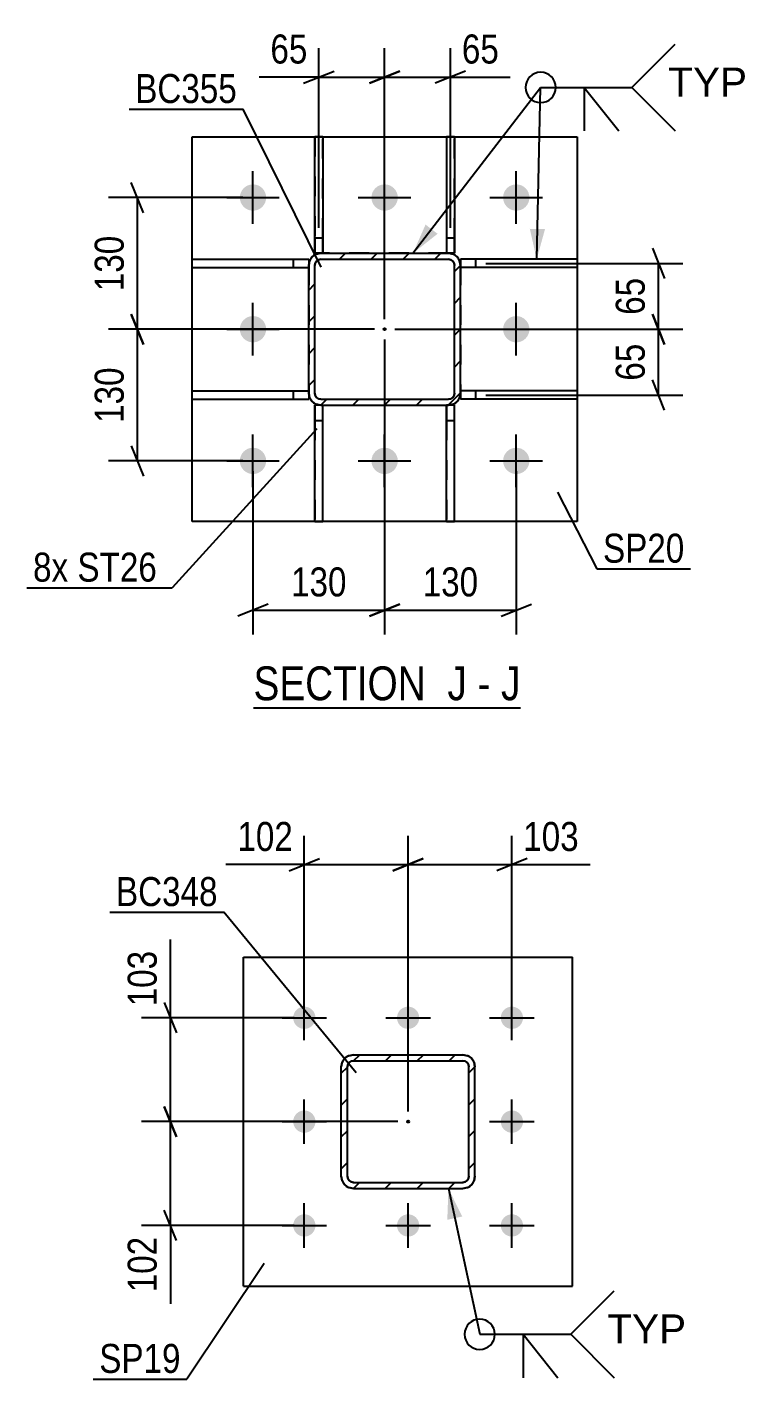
# Model space of a CAD drawing. Header units: millimetres. Extents: x -832 to 357, y -842 to -1.
# Drawn here: x -16.7 to 54.4, y -520.9 to -387.4 of the extents above; entities that cross this region are included whole.
import ezdxf

# ---------------------------------------------------------------- set-up
doc = ezdxf.new("R2010")
doc.units = ezdxf.units.MM
doc.linetypes.add('DXK_LINE_DOT2', pattern=[3.9198, 1.9599, -1.9599])
doc.linetypes.add('DXK_LINE_DOT3', pattern=[5.9187, 2.979, -0.9799, 0.9799, -0.9799])
doc.styles.add('Arial', font='ARIAL.TTF', dxfattribs={"height": 0.2})
doc.styles.add('Arial Narrow', font='ARIALN.TTF', dxfattribs={"height": 0.2})

# ---------------------------------------------------------------- blocks, each defined once
blk = doc.blocks.new('Unknown-570388851-21 - 4417')
at = {"color": 6, "linetype": 'Continuous'}
blk.add_line((5.64, -454.63), (32.01, -454.63), dxfattribs=at)
at = {"color": 0, "linetype": 'Continuous'}
for points in [[(23.75, -453.88), (23.75, -450.38), (5.64, -450.38), (5.64, -453.88)], [(26.72, -453.88), (26.72, -450.38), (24.8, -450.38), (24.8, -453.88)], [(29.04, -453.88), (29.04, -450.38), (27.77, -450.38), (27.77, -453.88)], [(32.01, -453.88), (32.01, -450.38), (30.09, -450.38), (30.09, -453.88)]]:
    blk.add_wipeout(points, dxfattribs=at)
at = {"color": 7, "linetype": 'Continuous', "style": 'Arial Narrow'}
for s, p in [('SECTION ', (5.64, -453.88)), ('J', (24.8, -453.88)), ('J', (30.09, -453.88)), ('-', (27.77, -453.88))]:
    blk.add_text(s, height=3.34, dxfattribs=at).set_placement(p)
blk = doc.blocks.new('Part-570388851-4550 - 4417')
at = {"color": 2, "linetype": 'Continuous'}
for p, q in [((-0.41, -436.25), (-0.41, -398.25)), ((-0.41, -398.25), (37.59, -398.25)), ((37.59, -398.25), (37.59, -436.25)), ((37.59, -436.25), (-0.41, -436.25))]:
    blk.add_line(p, q, dxfattribs=at)
blk = doc.blocks.new('Part-570388851-4480 - 4417')
at = {"color": 2, "linetype": 'Continuous'}
for p, q in [((37.59, -410.35), (26.09, -410.35)), ((26.09, -410.35), (26.09, -410.95)), ((37.59, -410.35), (37.59, -411.15)), ((37.59, -411.15), (26.09, -411.15))]:
    blk.add_line(p, q, dxfattribs=at)
at = {"color": 7, "linetype": 'DXK_LINE_DOT2'}
for p, q in [((26.09, -410.95), (26.09, -411.15)), ((27.59, -411.15), (27.59, -410.35))]:
    blk.add_line(p, q, dxfattribs=at)
blk = doc.blocks.new('Part-570388851-4537 - 4417')
at = {"linetype": 'Continuous'}
h = blk.add_hatch(dxfattribs=at)
h.set_pattern_fill('', scale=0.7, style=0, pattern_type=0)
h.set_pattern_definition([(45, (26.091, -410.9534), (-1.57154, 1.57154), [])])
h.paths.add_polyline_path([(26.09, -423.55), (26.09, -410.95), (26, -410.49), (25.74, -410.1), (25.35, -409.84), (24.89, -409.75), (12.29, -409.75), (11.83, -409.84), (11.44, -410.1), (11.18, -410.49), (11.09, -410.95), (11.09, -423.55), (11.18, -424.01), (11.44, -424.4), (11.83, -424.66), (12.29, -424.75), (24.89, -424.75), (25.35, -424.66), (25.74, -424.4), (26, -424.01)])
h.paths.add_polyline_path([(25.12, -424.11), (24.89, -424.15), (12.29, -424.15), (12.06, -424.11), (11.87, -423.98), (11.74, -423.78), (11.69, -423.55), (11.69, -410.95), (11.74, -410.72), (11.87, -410.53), (12.06, -410.4), (12.29, -410.35), (24.89, -410.35), (25.12, -410.4), (25.32, -410.53), (25.45, -410.72), (25.49, -410.95), (25.49, -423.55), (25.45, -423.78), (25.32, -423.98)])
blk.add_hatch(color=30, dxfattribs=at).paths.add_polyline_path([(18.59, -417.35, -1), (18.59, -417.15, -1)])
at = {"color": 7, "linetype": 'DXK_LINE_DOT2'}
for p, q in [((11.09, -410.95), (11.18, -410.49)), ((11.09, -410.95), (11.09, -423.55)), ((11.74, -410.72), (11.69, -410.95)), ((11.69, -423.55), (11.69, -410.95)), ((11.87, -410.53), (11.74, -410.72)), ((11.83, -409.84), (12.29, -409.75)), ((12.06, -410.4), (11.87, -410.53)), ((12.29, -410.35), (12.06, -410.4)), ((24.89, -409.75), (12.29, -409.75)), ((12.29, -410.35), (24.89, -410.35)), ((24.89, -409.75), (25.35, -409.84)), ((25.12, -410.4), (24.89, -410.35)), ((25.32, -410.53), (25.12, -410.4)), ((25.45, -410.72), (25.32, -410.53)), ((25.49, -410.95), (25.45, -410.72)), ((25.49, -423.55), (25.49, -410.95)), ((26, -410.49), (26.09, -410.95)), ((26.09, -410.95), (26.09, -423.55)), ((11.18, -424.01), (11.09, -423.55)), ((11.69, -423.55), (11.74, -423.78)), ((11.74, -423.78), (11.87, -423.98)), ((11.87, -423.98), (12.06, -424.11)), ((12.06, -424.11), (12.29, -424.15)), ((12.29, -424.15), (24.89, -424.15)), ((24.89, -424.15), (25.12, -424.11)), ((25.12, -424.11), (25.32, -423.98)), ((25.32, -423.98), (25.45, -423.78)), ((25.45, -423.78), (25.49, -423.55)), ((26.09, -423.55), (26, -424.01)), ((12.29, -424.75), (11.83, -424.66)), ((12.29, -424.75), (24.89, -424.75)), ((25.35, -424.66), (24.89, -424.75))]:
    blk.add_line(p, q, dxfattribs=at)
at = {"color": 2, "linetype": 'Continuous'}
for p, q in [((11.18, -410.49), (11.09, -410.95)), ((11.09, -410.95), (11.09, -410.95)), ((11.09, -423.55), (11.09, -410.95)), ((11.69, -410.95), (11.74, -410.72)), ((11.69, -410.95), (11.69, -410.95)), ((11.69, -423.55), (11.69, -410.95)), ((11.74, -410.72), (11.87, -410.53)), ((12.29, -409.75), (11.83, -409.84)), ((11.87, -410.53), (12.06, -410.4)), ((12.06, -410.4), (12.29, -410.35)), ((12.29, -409.75), (12.29, -409.75)), ((12.29, -409.75), (24.89, -409.75)), ((12.29, -410.35), (12.29, -410.35)), ((12.29, -410.35), (24.89, -410.35)), ((24.89, -409.75), (24.89, -409.75)), ((25.35, -409.84), (24.89, -409.75)), ((24.89, -410.35), (24.89, -410.35)), ((24.89, -410.35), (25.12, -410.4)), ((25.12, -410.4), (25.32, -410.53)), ((25.32, -410.53), (25.45, -410.72)), ((25.45, -410.72), (25.49, -410.95)), ((25.49, -410.95), (25.49, -410.95)), ((25.49, -423.55), (25.49, -410.95)), ((26.09, -410.95), (26, -410.49)), ((26.09, -410.95), (26.09, -410.95)), ((26.09, -423.55), (26.09, -410.95)), ((11.09, -423.55), (11.09, -423.55)), ((11.09, -423.55), (11.18, -424.01)), ((11.69, -423.55), (11.69, -423.55)), ((11.74, -423.78), (11.69, -423.55)), ((11.87, -423.98), (11.74, -423.78)), ((12.06, -424.11), (11.87, -423.98)), ((12.29, -424.15), (12.06, -424.11)), ((12.29, -424.15), (12.29, -424.15)), ((12.29, -424.15), (24.89, -424.15)), ((25.12, -424.11), (24.89, -424.15)), ((24.89, -424.15), (24.89, -424.15)), ((25.32, -423.98), (25.12, -424.11)), ((25.45, -423.78), (25.32, -423.98)), ((25.49, -423.55), (25.45, -423.78)), ((25.49, -423.55), (25.49, -423.55)), ((26, -424.01), (26.09, -423.55)), ((26.09, -423.55), (26.09, -423.55)), ((11.83, -424.66), (12.29, -424.75)), ((12.29, -424.75), (12.29, -424.75)), ((12.29, -424.75), (24.89, -424.75)), ((24.89, -424.75), (25.35, -424.66)), ((24.89, -424.75), (24.89, -424.75))]:
    blk.add_line(p, q, dxfattribs=at)
at = {"color": 7, "linetype": 'DXK_LINE_DOT3'}
blk.add_line((18.59, -417.25), (18.59, -417.25), dxfattribs=at)
at = {"color": 30, "linetype": 'DXK_LINE_DOT3'}
blk.add_line((18.59, -417.25), (18.59, -417.25), dxfattribs=at)
at = {"color": 30, "linetype": 'Continuous'}
blk.add_circle((18.59, -417.25), 0.1, dxfattribs=at)
at = {"color": 7, "linetype": 'DXK_LINE_DOT2'}
for centre, start, end in [((12.29, -410.95), 112.5, 157.5), ((24.89, -410.95), 22.5, 67.5), ((12.29, -423.55), 202.5, 247.5), ((24.89, -423.55), 292.5, 337.5)]:
    blk.add_arc(centre, 1.2, start, end, dxfattribs=at)
at = {"color": 2, "linetype": 'Continuous'}
for centre, start, end in [((12.29, -410.95), 112.5, 157.5), ((24.89, -410.95), 22.5, 67.5), ((12.29, -423.55), 202.5, 247.5), ((24.89, -423.55), 292.5, 337.5)]:
    blk.add_arc(centre, 1.2, start, end, dxfattribs=at)
blk = doc.blocks.new('Part-570388851-4481 - 4417')
at = {"color": 2, "linetype": 'Continuous'}
for p, q in [((-0.41, -411.15), (-0.41, -410.35)), ((-0.41, -410.35), (11.09, -410.35)), ((11.09, -410.35), (11.09, -410.95)), ((-0.41, -411.15), (11.09, -411.15))]:
    blk.add_line(p, q, dxfattribs=at)
at = {"color": 7, "linetype": 'DXK_LINE_DOT2'}
for p, q in [((9.59, -411.15), (9.59, -410.35)), ((11.09, -410.95), (11.09, -411.15))]:
    blk.add_line(p, q, dxfattribs=at)
blk = doc.blocks.new('Part-570388851-4605 - 4417')
at = {"color": 2, "linetype": 'Continuous'}
for p, q in [((-0.41, -424.15), (-0.41, -423.35)), ((-0.41, -423.35), (11.09, -423.35)), ((-0.41, -424.15), (11.09, -424.15)), ((11.09, -423.55), (11.09, -424.15))]:
    blk.add_line(p, q, dxfattribs=at)
at = {"color": 7, "linetype": 'DXK_LINE_DOT2'}
for p, q in [((9.59, -424.15), (9.59, -423.35)), ((11.09, -423.35), (11.09, -423.55))]:
    blk.add_line(p, q, dxfattribs=at)
blk = doc.blocks.new('Part-570388851-4644 - 4417')
at = {"color": 2, "linetype": 'Continuous'}
for p, q in [((11.69, -436.25), (11.69, -424.75)), ((12.29, -424.75), (11.69, -424.75)), ((12.49, -436.25), (12.49, -424.75)), ((11.69, -436.25), (12.49, -436.25))]:
    blk.add_line(p, q, dxfattribs=at)
at = {"color": 7, "linetype": 'DXK_LINE_DOT2'}
for p, q in [((11.69, -424.75), (11.69, -426.25)), ((12.49, -424.75), (12.29, -424.75)), ((12.49, -426.25), (12.49, -424.75)), ((11.69, -426.25), (11.69, -436.25)), ((11.69, -426.25), (12.49, -426.25)), ((12.49, -436.25), (12.49, -426.25))]:
    blk.add_line(p, q, dxfattribs=at)
blk = doc.blocks.new('Part-570388851-4615 - 4417')
at = {"color": 2, "linetype": 'Continuous'}
for p, q in [((37.59, -423.35), (26.09, -423.35)), ((26.09, -423.55), (26.09, -424.15)), ((37.59, -424.15), (26.09, -424.15)), ((37.59, -423.35), (37.59, -424.15))]:
    blk.add_line(p, q, dxfattribs=at)
at = {"color": 7, "linetype": 'DXK_LINE_DOT2'}
for p, q in [((26.09, -423.35), (26.09, -423.55)), ((27.59, -424.15), (27.59, -423.35))]:
    blk.add_line(p, q, dxfattribs=at)
blk = doc.blocks.new('Bolt-570388851-4634 - 4417')
at = {"linetype": 'Continuous'}
for points in [[(4.29, -404.25, -1), (6.89, -404.25, -1)], [(17.29, -404.25, -1), (19.89, -404.25, -1)], [(30.29, -404.25, -1), (32.89, -404.25, -1)], [(4.29, -417.25, -1), (6.89, -417.25, -1)], [(30.29, -417.25, -1), (32.89, -417.25, -1)], [(4.29, -430.25, -1), (6.89, -430.25, -1)], [(17.29, -430.25, -1), (19.89, -430.25, -1)], [(30.29, -430.25, -1), (32.89, -430.25, -1)]]:
    blk.add_hatch(color=1, dxfattribs=at).paths.add_polyline_path(points)
at = {"color": 1, "linetype": 'Continuous'}
for p, q in [((5.59, -406.85), (5.59, -401.65)), ((18.59, -406.85), (18.59, -401.65)), ((31.59, -406.85), (31.59, -401.65)), ((2.99, -404.25), (8.19, -404.25)), ((15.99, -404.25), (21.19, -404.25)), ((28.99, -404.25), (34.19, -404.25)), ((5.59, -419.85), (5.59, -414.65)), ((31.59, -419.85), (31.59, -414.65)), ((2.99, -417.25), (8.19, -417.25)), ((28.99, -417.25), (34.19, -417.25)), ((5.59, -432.85), (5.59, -427.65)), ((18.59, -432.85), (18.59, -427.65)), ((31.59, -432.85), (31.59, -427.65)), ((2.99, -430.25), (8.19, -430.25)), ((15.99, -430.25), (21.19, -430.25)), ((28.99, -430.25), (34.19, -430.25))]:
    blk.add_line(p, q, dxfattribs=at)
blk = doc.blocks.new('Part-570388851-4649 - 4417')
at = {"color": 2, "linetype": 'Continuous'}
for p, q in [((24.69, -436.25), (24.69, -424.75)), ((25.49, -424.75), (24.89, -424.75)), ((25.49, -436.25), (25.49, -424.75)), ((24.69, -436.25), (25.49, -436.25))]:
    blk.add_line(p, q, dxfattribs=at)
at = {"color": 7, "linetype": 'DXK_LINE_DOT2'}
for p, q in [((24.69, -424.75), (24.69, -426.25)), ((24.89, -424.75), (24.69, -424.75)), ((25.49, -426.25), (25.49, -424.75)), ((24.69, -426.25), (24.69, -436.25)), ((24.69, -426.25), (25.49, -426.25)), ((25.49, -436.25), (25.49, -426.25))]:
    blk.add_line(p, q, dxfattribs=at)
blk = doc.blocks.new('Part-570388851-4654 - 4417')
at = {"color": 2, "linetype": 'Continuous'}
for p, q in [((12.49, -398.25), (11.69, -398.25)), ((11.69, -409.75), (11.69, -398.25)), ((12.49, -398.25), (12.49, -409.75)), ((12.29, -409.75), (11.69, -409.75))]:
    blk.add_line(p, q, dxfattribs=at)
at = {"color": 7, "linetype": 'DXK_LINE_DOT2'}
for p, q in [((11.69, -398.25), (11.69, -408.25)), ((12.49, -408.25), (12.49, -398.25)), ((12.49, -408.25), (11.69, -408.25)), ((11.69, -408.25), (11.69, -409.75)), ((12.49, -409.75), (12.49, -408.25)), ((12.49, -409.75), (12.29, -409.75))]:
    blk.add_line(p, q, dxfattribs=at)
blk = doc.blocks.new('Part-570388851-4659 - 4417')
at = {"color": 2, "linetype": 'Continuous'}
for p, q in [((25.49, -398.25), (24.69, -398.25)), ((24.69, -398.25), (24.69, -409.75)), ((25.49, -398.25), (25.49, -409.75)), ((25.49, -409.75), (24.89, -409.75))]:
    blk.add_line(p, q, dxfattribs=at)
at = {"color": 7, "linetype": 'DXK_LINE_DOT2'}
for p, q in [((24.69, -398.25), (24.69, -408.25)), ((25.49, -408.25), (25.49, -398.25)), ((25.49, -408.25), (24.69, -408.25)), ((24.69, -408.25), (24.69, -409.75)), ((25.49, -409.75), (25.49, -408.25)), ((24.69, -409.75), (24.89, -409.75))]:
    blk.add_line(p, q, dxfattribs=at)
blk = doc.blocks.new('Part-570388851-4049 - 3909')
at = {"color": 2, "linetype": 'Continuous'}
for p, q in [((4.66, -511.73), (4.66, -479.23)), ((4.66, -479.23), (37.16, -479.23)), ((37.16, -511.73), (37.16, -479.23)), ((4.66, -511.73), (37.16, -511.73))]:
    blk.add_line(p, q, dxfattribs=at)
blk = doc.blocks.new('Part-570388851-4067 - 3909')
at = {"linetype": 'Continuous'}
h = blk.add_hatch(dxfattribs=at)
h.set_pattern_fill('', scale=0.7, style=0, pattern_type=0)
h.set_pattern_definition([(45, (27.5068, -490.0753), (-1.57154, 1.57154), [])])
h.paths.add_polyline_path([(27.51, -500.88), (27.51, -490.08), (27.42, -489.62), (27.16, -489.23), (26.77, -488.97), (26.31, -488.88), (15.51, -488.88), (15.05, -488.97), (14.66, -489.23), (14.4, -489.62), (14.31, -490.08), (14.31, -500.88), (14.4, -501.33), (14.66, -501.72), (15.05, -501.98), (15.51, -502.08), (26.31, -502.08), (26.77, -501.98), (27.16, -501.72), (27.42, -501.33)])
h.paths.add_polyline_path([(26.54, -501.43), (26.31, -501.48), (15.51, -501.48), (15.28, -501.43), (15.08, -501.3), (14.95, -501.1), (14.91, -500.88), (14.91, -490.08), (14.95, -489.85), (15.08, -489.65), (15.28, -489.52), (15.51, -489.48), (26.31, -489.48), (26.54, -489.52), (26.73, -489.65), (26.86, -489.85), (26.91, -490.08), (26.91, -500.88), (26.86, -501.1), (26.73, -501.3)])
blk.add_hatch(color=30, dxfattribs=at).paths.add_polyline_path([(20.91, -495.58, -1), (20.91, -495.38, -1)])
at = {"color": 7, "linetype": 'DXK_LINE_DOT2'}
for p, q in [((14.31, -490.08), (14.4, -489.62)), ((15.08, -489.65), (14.95, -489.85)), ((15.05, -488.97), (15.51, -488.88)), ((15.28, -489.52), (15.08, -489.65)), ((15.51, -489.48), (15.28, -489.52)), ((15.51, -488.88), (26.31, -488.88)), ((15.51, -489.48), (26.31, -489.48)), ((26.31, -488.88), (26.77, -488.97)), ((26.54, -489.52), (26.31, -489.48)), ((26.73, -489.65), (26.54, -489.52)), ((26.86, -489.85), (26.73, -489.65)), ((27.42, -489.62), (27.51, -490.08)), ((14.31, -500.88), (14.31, -490.08)), ((14.95, -489.85), (14.91, -490.08)), ((14.91, -500.88), (14.91, -490.08)), ((26.91, -490.08), (26.86, -489.85)), ((26.91, -500.88), (26.91, -490.08)), ((27.51, -500.88), (27.51, -490.08)), ((14.4, -501.33), (14.31, -500.88)), ((14.91, -500.88), (14.95, -501.1)), ((14.95, -501.1), (15.08, -501.3)), ((15.08, -501.3), (15.28, -501.43)), ((15.28, -501.43), (15.51, -501.48)), ((15.51, -501.48), (26.31, -501.48)), ((26.31, -501.48), (26.54, -501.43)), ((26.54, -501.43), (26.73, -501.3)), ((26.73, -501.3), (26.86, -501.1)), ((26.86, -501.1), (26.91, -500.88)), ((27.51, -500.88), (27.42, -501.33)), ((15.51, -502.08), (15.05, -501.98)), ((15.51, -502.08), (26.31, -502.08)), ((26.77, -501.98), (26.31, -502.08))]:
    blk.add_line(p, q, dxfattribs=at)
at = {"color": 2, "linetype": 'Continuous'}
for p, q in [((14.4, -489.62), (14.31, -490.08)), ((14.95, -489.85), (15.08, -489.65)), ((15.51, -488.88), (15.05, -488.97)), ((15.08, -489.65), (15.28, -489.52)), ((15.28, -489.52), (15.51, -489.48)), ((15.51, -488.88), (15.51, -488.88)), ((15.51, -488.88), (26.31, -488.88)), ((15.51, -489.48), (15.51, -489.48)), ((15.51, -489.48), (26.31, -489.48)), ((26.31, -488.88), (26.31, -488.88)), ((26.77, -488.97), (26.31, -488.88)), ((26.31, -489.48), (26.31, -489.48)), ((26.31, -489.48), (26.54, -489.52)), ((26.54, -489.52), (26.73, -489.65)), ((26.73, -489.65), (26.86, -489.85)), ((27.51, -490.08), (27.42, -489.62)), ((14.31, -490.08), (14.31, -490.08)), ((14.31, -500.88), (14.31, -490.08)), ((14.91, -490.08), (14.95, -489.85)), ((14.91, -490.08), (14.91, -490.08)), ((14.91, -500.88), (14.91, -490.08)), ((26.86, -489.85), (26.91, -490.08)), ((26.91, -490.08), (26.91, -490.08)), ((26.91, -500.88), (26.91, -490.08)), ((27.51, -490.08), (27.51, -490.08)), ((27.51, -500.88), (27.51, -490.08)), ((14.31, -500.88), (14.31, -500.88)), ((14.31, -500.88), (14.4, -501.33)), ((14.91, -500.88), (14.91, -500.88)), ((14.95, -501.1), (14.91, -500.88)), ((15.08, -501.3), (14.95, -501.1)), ((15.28, -501.43), (15.08, -501.3)), ((15.51, -501.48), (15.28, -501.43)), ((15.51, -501.48), (15.51, -501.48)), ((15.51, -501.48), (26.31, -501.48)), ((26.54, -501.43), (26.31, -501.48)), ((26.31, -501.48), (26.31, -501.48)), ((26.73, -501.3), (26.54, -501.43)), ((26.86, -501.1), (26.73, -501.3)), ((26.91, -500.88), (26.86, -501.1)), ((26.91, -500.88), (26.91, -500.88)), ((27.42, -501.33), (27.51, -500.88)), ((27.51, -500.88), (27.51, -500.88)), ((15.05, -501.98), (15.51, -502.08)), ((15.51, -502.08), (15.51, -502.08)), ((15.51, -502.08), (26.31, -502.08)), ((26.31, -502.08), (26.77, -501.98)), ((26.31, -502.08), (26.31, -502.08))]:
    blk.add_line(p, q, dxfattribs=at)
at = {"color": 30, "linetype": 'DXK_LINE_DOT3'}
blk.add_line((20.91, -495.48), (20.91, -495.48), dxfattribs=at)
at = {"color": 30, "linetype": 'Continuous'}
blk.add_circle((20.91, -495.48), 0.1, dxfattribs=at)
at = {"color": 7, "linetype": 'DXK_LINE_DOT2'}
for centre, start, end in [((15.51, -490.08), 112.5, 157.5), ((26.31, -490.08), 22.5, 67.5), ((15.51, -500.88), 202.5, 247.5), ((26.31, -500.88), 292.5, 337.5)]:
    blk.add_arc(centre, 1.2, start, end, dxfattribs=at)
at = {"color": 2, "linetype": 'Continuous'}
for centre, start, end in [((15.51, -490.08), 112.5, 157.5), ((26.31, -490.08), 22.5, 67.5), ((15.51, -500.88), 202.5, 247.5), ((26.31, -500.88), 292.5, 337.5)]:
    blk.add_arc(centre, 1.2, start, end, dxfattribs=at)
blk = doc.blocks.new('Bolt-570388851-4153 - 3909')
at = {"linetype": 'Continuous'}
for points in [[(9.56, -485.23, -1), (11.76, -485.23, -1)], [(19.81, -485.23, -1), (22.01, -485.23, -1)], [(30.06, -485.23, -1), (32.26, -485.23, -1)], [(9.56, -495.48, -1), (11.76, -495.48, -1)], [(30.06, -495.48, -1), (32.26, -495.48, -1)], [(9.56, -505.73, -1), (11.76, -505.73, -1)], [(19.81, -505.73, -1), (22.01, -505.73, -1)], [(30.06, -505.73, -1), (32.26, -505.73, -1)]]:
    blk.add_hatch(color=1, dxfattribs=at).paths.add_polyline_path(points)
at = {"color": 1, "linetype": 'Continuous'}
for p, q in [((10.66, -487.43), (10.66, -483.03)), ((20.91, -487.43), (20.91, -483.03)), ((31.16, -487.43), (31.16, -483.03)), ((8.46, -485.23), (12.86, -485.23)), ((18.71, -485.23), (23.11, -485.23)), ((28.96, -485.23), (33.36, -485.23)), ((10.66, -497.68), (10.66, -493.28)), ((31.16, -497.68), (31.16, -493.28)), ((8.46, -495.48), (12.86, -495.48)), ((28.96, -495.48), (33.36, -495.48)), ((10.66, -507.93), (10.66, -503.53)), ((20.91, -507.93), (20.91, -503.53)), ((31.16, -507.93), (31.16, -503.53)), ((8.46, -505.73), (12.86, -505.73)), ((18.71, -505.73), (23.11, -505.73)), ((28.96, -505.73), (33.36, -505.73))]:
    blk.add_line(p, q, dxfattribs=at)
blk = doc.blocks.new('StraightDimension-570388851-4859 - 4417')
at = {"color": 7, "linetype": 'Continuous'}
for p, q in [((-5.23, -418.75), (-6.43, -415.75)), ((17.59, -417.25), (-8.68, -417.25)), ((-5.83, -430.25), (-5.83, -417.25)), ((-6.43, -428.75), (-5.23, -431.75)), ((4.59, -430.25), (-8.68, -430.25))]:
    blk.add_line(p, q, dxfattribs=at)
at = {"color": 0}
blk.add_wipeout([(-6.58, -420.41), (-10.78, -420.41), (-10.78, -427.1), (-6.58, -427.1)], dxfattribs=at)
at = {"color": 3, "style": 'Arial Narrow'}
blk.add_text('130', height=2.863, rotation=90.0002, dxfattribs=at).set_placement((-7.18, -426.5))
blk = doc.blocks.new('StraightDimension-570388851-4813 - 4417')
at = {"color": 7, "linetype": 'Continuous'}
for p, q in [((18.59, -418.25), (18.59, -447.38)), ((31.59, -431.25), (31.59, -447.38)), ((20.09, -444.38), (17.09, -445.58)), ((30.09, -445.58), (33.09, -444.38)), ((18.59, -444.98), (31.59, -444.98))]:
    blk.add_line(p, q, dxfattribs=at)
at = {"color": 0}
blk.add_wipeout([(28.43, -444.23), (28.43, -440.03), (21.75, -440.03), (21.75, -444.23)], dxfattribs=at)
at = {"color": 3, "style": 'Arial Narrow'}
blk.add_text('130', height=2.863, dxfattribs=at).set_placement((22.35, -443.63))
blk = doc.blocks.new('StraightDimension-570388851-4796 - 4417')
at = {"color": 7, "linetype": 'Continuous'}
for p, q in [((18.59, -418.25), (18.59, -447.38)), ((5.59, -431.25), (5.59, -447.38)), ((7.09, -444.38), (4.09, -445.58)), ((17.09, -445.58), (20.09, -444.38)), ((5.59, -444.98), (18.59, -444.98))]:
    blk.add_line(p, q, dxfattribs=at)
at = {"color": 0}
blk.add_wipeout([(15.43, -444.23), (15.43, -440.03), (8.75, -440.03), (8.75, -444.23)], dxfattribs=at)
at = {"color": 3, "style": 'Arial Narrow'}
blk.add_text('130', height=2.863, dxfattribs=at).set_placement((9.35, -443.63))
blk = doc.blocks.new('StraightDimension-570388851-4831 - 4417')
at = {"color": 7, "linetype": 'Continuous'}
for p, q in [((12.09, -407.25), (12.09, -389.52)), ((18.59, -416.25), (18.59, -389.52)), ((12.09, -392.37), (6.19, -392.37)), ((12.09, -392.37), (6.19, -392.37)), ((10.59, -392.97), (13.59, -391.77)), ((12.09, -392.37), (18.59, -392.37)), ((20.09, -391.77), (17.09, -392.97))]:
    blk.add_line(p, q, dxfattribs=at)
at = {"color": 0}
blk.add_wipeout([(11.57, -391.62), (11.57, -387.42), (6.71, -387.42), (6.71, -391.62)], dxfattribs=at)
at = {"color": 3, "style": 'Arial Narrow'}
blk.add_text('65', height=2.863, dxfattribs=at).set_placement((7.31, -391.02))
blk = doc.blocks.new('StraightDimension-570388851-4845 - 4417')
at = {"color": 7, "linetype": 'Continuous'}
for p, q in [((18.59, -416.25), (18.59, -389.52)), ((25.09, -407.25), (25.09, -389.52)), ((17.09, -392.97), (20.09, -391.77)), ((18.59, -392.37), (25.09, -392.37)), ((26.59, -391.77), (23.59, -392.97)), ((25.09, -392.37), (31, -392.37)), ((25.09, -392.37), (31, -392.37))]:
    blk.add_line(p, q, dxfattribs=at)
at = {"color": 0}
blk.add_wipeout([(30.47, -391.62), (30.47, -387.42), (25.62, -387.42), (25.62, -391.62)], dxfattribs=at)
at = {"color": 3, "style": 'Arial Narrow'}
blk.add_text('65', height=2.863, dxfattribs=at).set_placement((26.22, -391.02))
blk = doc.blocks.new('StraightDimension-570388851-4876 - 4417')
at = {"color": 7, "linetype": 'Continuous'}
for p, q in [((-5.23, -405.75), (-6.43, -402.75)), ((4.59, -404.25), (-8.68, -404.25)), ((-5.83, -417.25), (-5.83, -404.25)), ((-6.43, -415.75), (-5.23, -418.75)), ((17.59, -417.25), (-8.68, -417.25))]:
    blk.add_line(p, q, dxfattribs=at)
at = {"color": 0}
blk.add_wipeout([(-6.58, -407.41), (-10.78, -407.41), (-10.78, -414.1), (-6.58, -414.1)], dxfattribs=at)
at = {"color": 3, "style": 'Arial Narrow'}
blk.add_text('130', height=2.863, rotation=90.0002, dxfattribs=at).set_placement((-7.18, -413.5))
blk = doc.blocks.new('StraightDimension-570388851-4894 - 4417')
at = {"color": 7, "linetype": 'Continuous'}
for p, q in [((45.03, -415.75), (46.23, -418.75)), ((19.59, -417.25), (48.03, -417.25)), ((45.63, -423.75), (45.63, -417.25)), ((46.23, -425.25), (45.03, -422.25)), ((28.59, -423.75), (48.03, -423.75))]:
    blk.add_line(p, q, dxfattribs=at)
at = {"color": 0}
blk.add_wipeout([(44.88, -418.08), (40.68, -418.08), (40.68, -422.93), (44.88, -422.93)], dxfattribs=at)
at = {"color": 3, "style": 'Arial Narrow'}
blk.add_text('65', height=2.863, rotation=90.0002, dxfattribs=at).set_placement((44.28, -422.33))
blk = doc.blocks.new('StraightDimension-570388851-4910 - 4417')
at = {"color": 7, "linetype": 'Continuous'}
for p, q in [((45.03, -409.25), (46.23, -412.25)), ((28.59, -410.75), (48.03, -410.75)), ((45.63, -417.25), (45.63, -410.75)), ((46.23, -418.75), (45.03, -415.75)), ((19.59, -417.25), (48.03, -417.25))]:
    blk.add_line(p, q, dxfattribs=at)
at = {"color": 0}
blk.add_wipeout([(44.88, -411.58), (40.68, -411.58), (40.68, -416.43), (44.88, -416.43)], dxfattribs=at)
at = {"color": 3, "style": 'Arial Narrow'}
blk.add_text('65', height=2.863, rotation=90.0002, dxfattribs=at).set_placement((44.28, -415.83))
blk = doc.blocks.new('StraightDimension-570388851-4282 - 3909')
at = {"color": 7, "linetype": 'Continuous'}
for p, q in [((10.66, -484.23), (10.66, -467.26)), ((20.91, -494.48), (20.91, -467.26)), ((9.16, -470.71), (12.16, -469.51)), ((22.41, -469.51), (19.41, -470.71)), ((10.66, -470.11), (2.92, -470.11)), ((10.66, -470.11), (2.92, -470.11)), ((10.66, -470.11), (20.91, -470.11))]:
    blk.add_line(p, q, dxfattribs=at)
at = {"color": 0}
blk.add_wipeout([(10.13, -469.36), (10.13, -465.16), (3.45, -465.16), (3.45, -469.36)], dxfattribs=at)
at = {"color": 3, "style": 'Arial Narrow'}
blk.add_text('102', height=2.863, dxfattribs=at).set_placement((4.05, -468.76))
blk = doc.blocks.new('StraightDimension-570388851-4290 - 3909')
at = {"color": 7, "linetype": 'Continuous'}
for p, q in [((20.91, -494.48), (20.91, -467.26)), ((31.16, -484.23), (31.16, -467.26)), ((19.41, -470.71), (22.41, -469.51)), ((32.66, -469.51), (29.66, -470.71)), ((20.91, -470.11), (31.16, -470.11)), ((31.16, -470.11), (38.89, -470.11)), ((31.16, -470.11), (38.89, -470.11))]:
    blk.add_line(p, q, dxfattribs=at)
at = {"color": 0}
blk.add_wipeout([(38.37, -469.36), (38.37, -465.16), (31.68, -465.16), (31.68, -469.36)], dxfattribs=at)
at = {"color": 3, "style": 'Arial Narrow'}
blk.add_text('103', height=2.863, dxfattribs=at).set_placement((32.28, -468.76))
blk = doc.blocks.new('StraightDimension-570388851-4299 - 3909')
at = {"color": 7, "linetype": 'Continuous'}
for p, q in [((-2.57, -485.23), (-2.57, -477.49)), ((-2.57, -485.23), (-2.57, -477.49)), ((-3.17, -483.73), (-1.97, -486.73)), ((9.66, -485.23), (-5.42, -485.23)), ((-2.57, -495.48), (-2.57, -485.23)), ((-1.97, -496.98), (-3.17, -493.98)), ((19.91, -495.48), (-5.42, -495.48))]:
    blk.add_line(p, q, dxfattribs=at)
at = {"color": 0}
blk.add_wipeout([(-3.32, -478.02), (-7.52, -478.02), (-7.52, -484.7), (-3.32, -484.7)], dxfattribs=at)
at = {"color": 3, "style": 'Arial Narrow'}
blk.add_text('103', height=2.863, rotation=90.0002, dxfattribs=at).set_placement((-3.92, -484.1))
blk = doc.blocks.new('StraightDimension-570388851-4307 - 3909')
at = {"color": 7, "linetype": 'Continuous'}
for p, q in [((-3.17, -493.98), (-1.97, -496.98)), ((19.91, -495.48), (-5.42, -495.48)), ((-2.57, -505.73), (-2.57, -495.48)), ((-1.97, -507.23), (-3.17, -504.23)), ((9.66, -505.73), (-5.42, -505.73)), ((-2.57, -505.73), (-2.57, -513.46)), ((-2.57, -505.73), (-2.57, -513.46))]:
    blk.add_line(p, q, dxfattribs=at)
at = {"color": 0}
blk.add_wipeout([(-3.32, -506.25), (-7.52, -506.25), (-7.52, -512.93), (-3.32, -512.93)], dxfattribs=at)
at = {"color": 3, "style": 'Arial Narrow'}
blk.add_text('102', height=2.863, rotation=90.0002, dxfattribs=at).set_placement((-3.92, -512.33))
blk = doc.blocks.new('Mark-570388851-4533 - 4417')
at = {"color": 0}
blk.add_wipeout([(4.01, -394.92), (4.01, -391.92), (-6.04, -391.92), (-6.04, -394.92)], dxfattribs=at)
blk.add_wipeout([(4.01, -394.92), (4.01, -391.92), (-6.04, -391.92), (-6.04, -394.92)], dxfattribs=at)
at = {"color": 30, "linetype": 'Continuous'}
for p in [(-6.64, -395.52), (12.32, -411.14)]:
    blk.add_line(p, (4.61, -395.52), dxfattribs=at)
at = {"color": 3, "style": 'Arial Narrow'}
blk.add_text('BC355', height=2.863, dxfattribs=at).set_placement((-6.04, -394.92))
blk = doc.blocks.new('Mark-570388851-4546 - 4417')
at = {"color": 0}
blk.add_wipeout([(48.19, -440.3), (48.19, -437.3), (40.16, -437.3), (40.16, -440.3)], dxfattribs=at)
blk.add_wipeout([(48.19, -440.3), (48.19, -437.3), (40.16, -437.3), (40.16, -440.3)], dxfattribs=at)
at = {"color": 30, "linetype": 'Continuous'}
for p, q in [((35.66, -433.34), (39.56, -440.9)), ((39.56, -440.9), (48.79, -440.9))]:
    blk.add_line(p, q, dxfattribs=at)
at = {"color": 3, "style": 'Arial Narrow'}
blk.add_text('SP20', height=2.863, dxfattribs=at).set_placement((40.16, -440.3))
blk = doc.blocks.new('WeldMark-570388851-4925 - 4417')
at = {"linetype": 'Continuous'}
for points in [[(23.82, -407.83), (21.39, -409.75), (22.63, -406.92)], [(34.43, -407.37), (33.61, -410.35), (32.93, -407.34)]]:
    blk.add_hatch(color=30, dxfattribs=at).paths.add_polyline_path(points)
at = {"color": 30, "linetype": 'Continuous'}
for p, q in [((21.39, -409.75), (34, -393.38)), ((33.61, -410.35), (34, -393.38)), ((34, -393.38), (43, -393.38))]:
    blk.add_line(p, q, dxfattribs=at)
at = {"color": 3, "linetype": 'Continuous'}
for q in [(41.71, -397.67), (38.29, -397.67)]:
    blk.add_line((38.29, -393.38), q, dxfattribs=at)
for start, end in [(90, 270), (270, 90)]:
    blk.add_arc((34, -393.38), 1.5, start, end, dxfattribs=at)
at = {"color": 0, "linetype": 'Continuous'}
blk.add_wipeout([(54.38, -394.28), (54.38, -391.28), (46.6, -391.28), (46.6, -394.28)], dxfattribs=at)
blk.add_wipeout([(54.38, -394.28), (54.38, -391.28), (46.6, -391.28), (46.6, -394.28)], dxfattribs=at)
at = {"color": 3, "linetype": 'Continuous'}
for q in [(47.29, -389.1), (47.29, -397.67)]:
    blk.add_line((43, -393.38), q, dxfattribs=at)
at = {"color": 3, "linetype": 'Continuous', "style": 'Arial'}
blk.add_text('TYP', height=2.865, dxfattribs=at).set_placement((46.6, -394.28))
blk = doc.blocks.new('MarkSet-570388851-25341 - 4417')
at = {"color": 30, "linetype": 'Continuous'}
blk.add_line((11.88, -427.08), (-2.4, -442.77), dxfattribs=at)
at = {"color": 0}
for points in [[(-12.65, -442.17), (-12.65, -439.17), (-16.13, -439.17), (-16.13, -442.17)], [(-3.9, -442.17), (-3.9, -439.17), (-11.75, -439.17), (-11.75, -442.17)]]:
    blk.add_wipeout(points, dxfattribs=at)
for points in [[(-12.65, -442.17), (-12.65, -439.17), (-16.13, -439.17), (-16.13, -442.17)], [(-3.9, -442.17), (-3.9, -439.17), (-11.75, -439.17), (-11.75, -442.17)]]:
    blk.add_wipeout(points, dxfattribs=at)
at = {"color": 30, "linetype": 'Continuous'}
blk.add_line((-16.73, -442.77), (-2.4, -442.77), dxfattribs=at)
at = {"color": 3, "style": 'Arial Narrow'}
for s, p in [('8x', (-16.13, -442.17)), ('ST26', (-11.75, -442.17))]:
    blk.add_text(s, height=2.863, dxfattribs=at).set_placement(p)
blk = doc.blocks.new('Mark-570388851-4063 - 3909')
at = {"color": 0}
blk.add_wipeout([(2.11, -474.2), (2.11, -471.2), (-7.94, -471.2), (-7.94, -474.2)], dxfattribs=at)
blk.add_wipeout([(2.11, -474.2), (2.11, -471.2), (-7.94, -471.2), (-7.94, -474.2)], dxfattribs=at)
at = {"color": 30, "linetype": 'Continuous'}
for p in [(-8.54, -474.8), (15.78, -490.68)]:
    blk.add_line(p, (2.71, -474.8), dxfattribs=at)
at = {"color": 3, "style": 'Arial Narrow'}
blk.add_text('BC348', height=2.863, dxfattribs=at).set_placement((-7.94, -474.2))
blk = doc.blocks.new('WeldMark-570388851-4336 - 3909')
at = {"linetype": 'Continuous'}
blk.add_hatch(color=30, dxfattribs=at).paths.add_polyline_path([(24.78, -505.17), (24.89, -502.08), (26.25, -504.85)])
at = {"color": 30, "linetype": 'Continuous'}
for p, q in [((24.89, -502.08), (27.98, -516.48)), ((27.98, -516.48), (36.98, -516.48))]:
    blk.add_line(p, q, dxfattribs=at)
at = {"color": 3, "linetype": 'Continuous'}
for q in [(35.69, -520.77), (32.26, -520.77)]:
    blk.add_line((32.26, -516.48), q, dxfattribs=at)
for start, end in [(90, 270), (270, 90)]:
    blk.add_arc((27.98, -516.48), 1.5, start, end, dxfattribs=at)
at = {"color": 0, "linetype": 'Continuous'}
blk.add_wipeout([(48.35, -517.38), (48.35, -514.38), (40.58, -514.38), (40.58, -517.38)], dxfattribs=at)
blk.add_wipeout([(48.35, -517.38), (48.35, -514.38), (40.58, -514.38), (40.58, -517.38)], dxfattribs=at)
at = {"color": 3, "linetype": 'Continuous'}
for q in [(41.26, -512.2), (41.26, -520.77)]:
    blk.add_line((36.98, -516.48), q, dxfattribs=at)
at = {"color": 3, "linetype": 'Continuous', "style": 'Arial'}
blk.add_text('TYP', height=2.865, dxfattribs=at).set_placement((40.58, -517.38))
blk = doc.blocks.new('Mark-570388851-4045 - 3909')
at = {"color": 0}
blk.add_wipeout([(-1.55, -520.29), (-1.55, -517.29), (-9.59, -517.29), (-9.59, -520.29)], dxfattribs=at)
blk.add_wipeout([(-1.55, -520.29), (-1.55, -517.29), (-9.59, -517.29), (-9.59, -520.29)], dxfattribs=at)
at = {"color": 30, "linetype": 'Continuous'}
for p in [(6.69, -509.5), (-10.19, -520.89)]:
    blk.add_line(p, (-0.95, -520.89), dxfattribs=at)
at = {"color": 3, "style": 'Arial Narrow'}
blk.add_text('SP19', height=2.863, dxfattribs=at).set_placement((-9.59, -520.29))

msp = doc.modelspace()

# ---------------------------------------------------------------- block references
for name in ['Part-570388851-4550 - 4417', 'Part-570388851-4654 - 4417', 'Part-570388851-4659 - 4417', 'Bolt-570388851-4634 - 4417', 'Part-570388851-4481 - 4417', 'Part-570388851-4537 - 4417', 'Part-570388851-4480 - 4417', 'Part-570388851-4605 - 4417', 'Part-570388851-4615 - 4417', 'Part-570388851-4644 - 4417', 'Part-570388851-4649 - 4417', 'Unknown-570388851-21 - 4417', 'Part-570388851-4049 - 3909', 'Bolt-570388851-4153 - 3909', 'Part-570388851-4067 - 3909']:
    msp.add_blockref(name, (0, 0))

# ---------------------------------------------------------------- next in the draw order: block references
for name in ['StraightDimension-570388851-4859 - 4417', 'Mark-570388851-4546 - 4417', 'StraightDimension-570388851-4282 - 3909', 'WeldMark-570388851-4336 - 3909']:
    msp.add_blockref(name, (0, 0))

# ---------------------------------------------------------------- next in the draw order: block references
for name in ['StraightDimension-570388851-4831 - 4417', 'StraightDimension-570388851-4813 - 4417', 'StraightDimension-570388851-4290 - 3909']:
    msp.add_blockref(name, (0, 0))

# ---------------------------------------------------------------- next in the draw order: block references
for name in ['StraightDimension-570388851-4845 - 4417', 'StraightDimension-570388851-4796 - 4417', 'StraightDimension-570388851-4299 - 3909']:
    msp.add_blockref(name, (0, 0))

# ---------------------------------------------------------------- next in the draw order: block references
for name in ['StraightDimension-570388851-4876 - 4417', 'StraightDimension-570388851-4894 - 4417', 'MarkSet-570388851-25341 - 4417', 'Mark-570388851-4063 - 3909', 'StraightDimension-570388851-4307 - 3909']:
    msp.add_blockref(name, (0, 0))

# ---------------------------------------------------------------- next in the draw order: block references
for name in ['Mark-570388851-4533 - 4417', 'StraightDimension-570388851-4910 - 4417', 'Mark-570388851-4045 - 3909']:
    msp.add_blockref(name, (0, 0))

# ---------------------------------------------------------------- next in the draw order: block references
msp.add_blockref('WeldMark-570388851-4925 - 4417', (0, 0))

doc.saveas('drawing.dxf')
